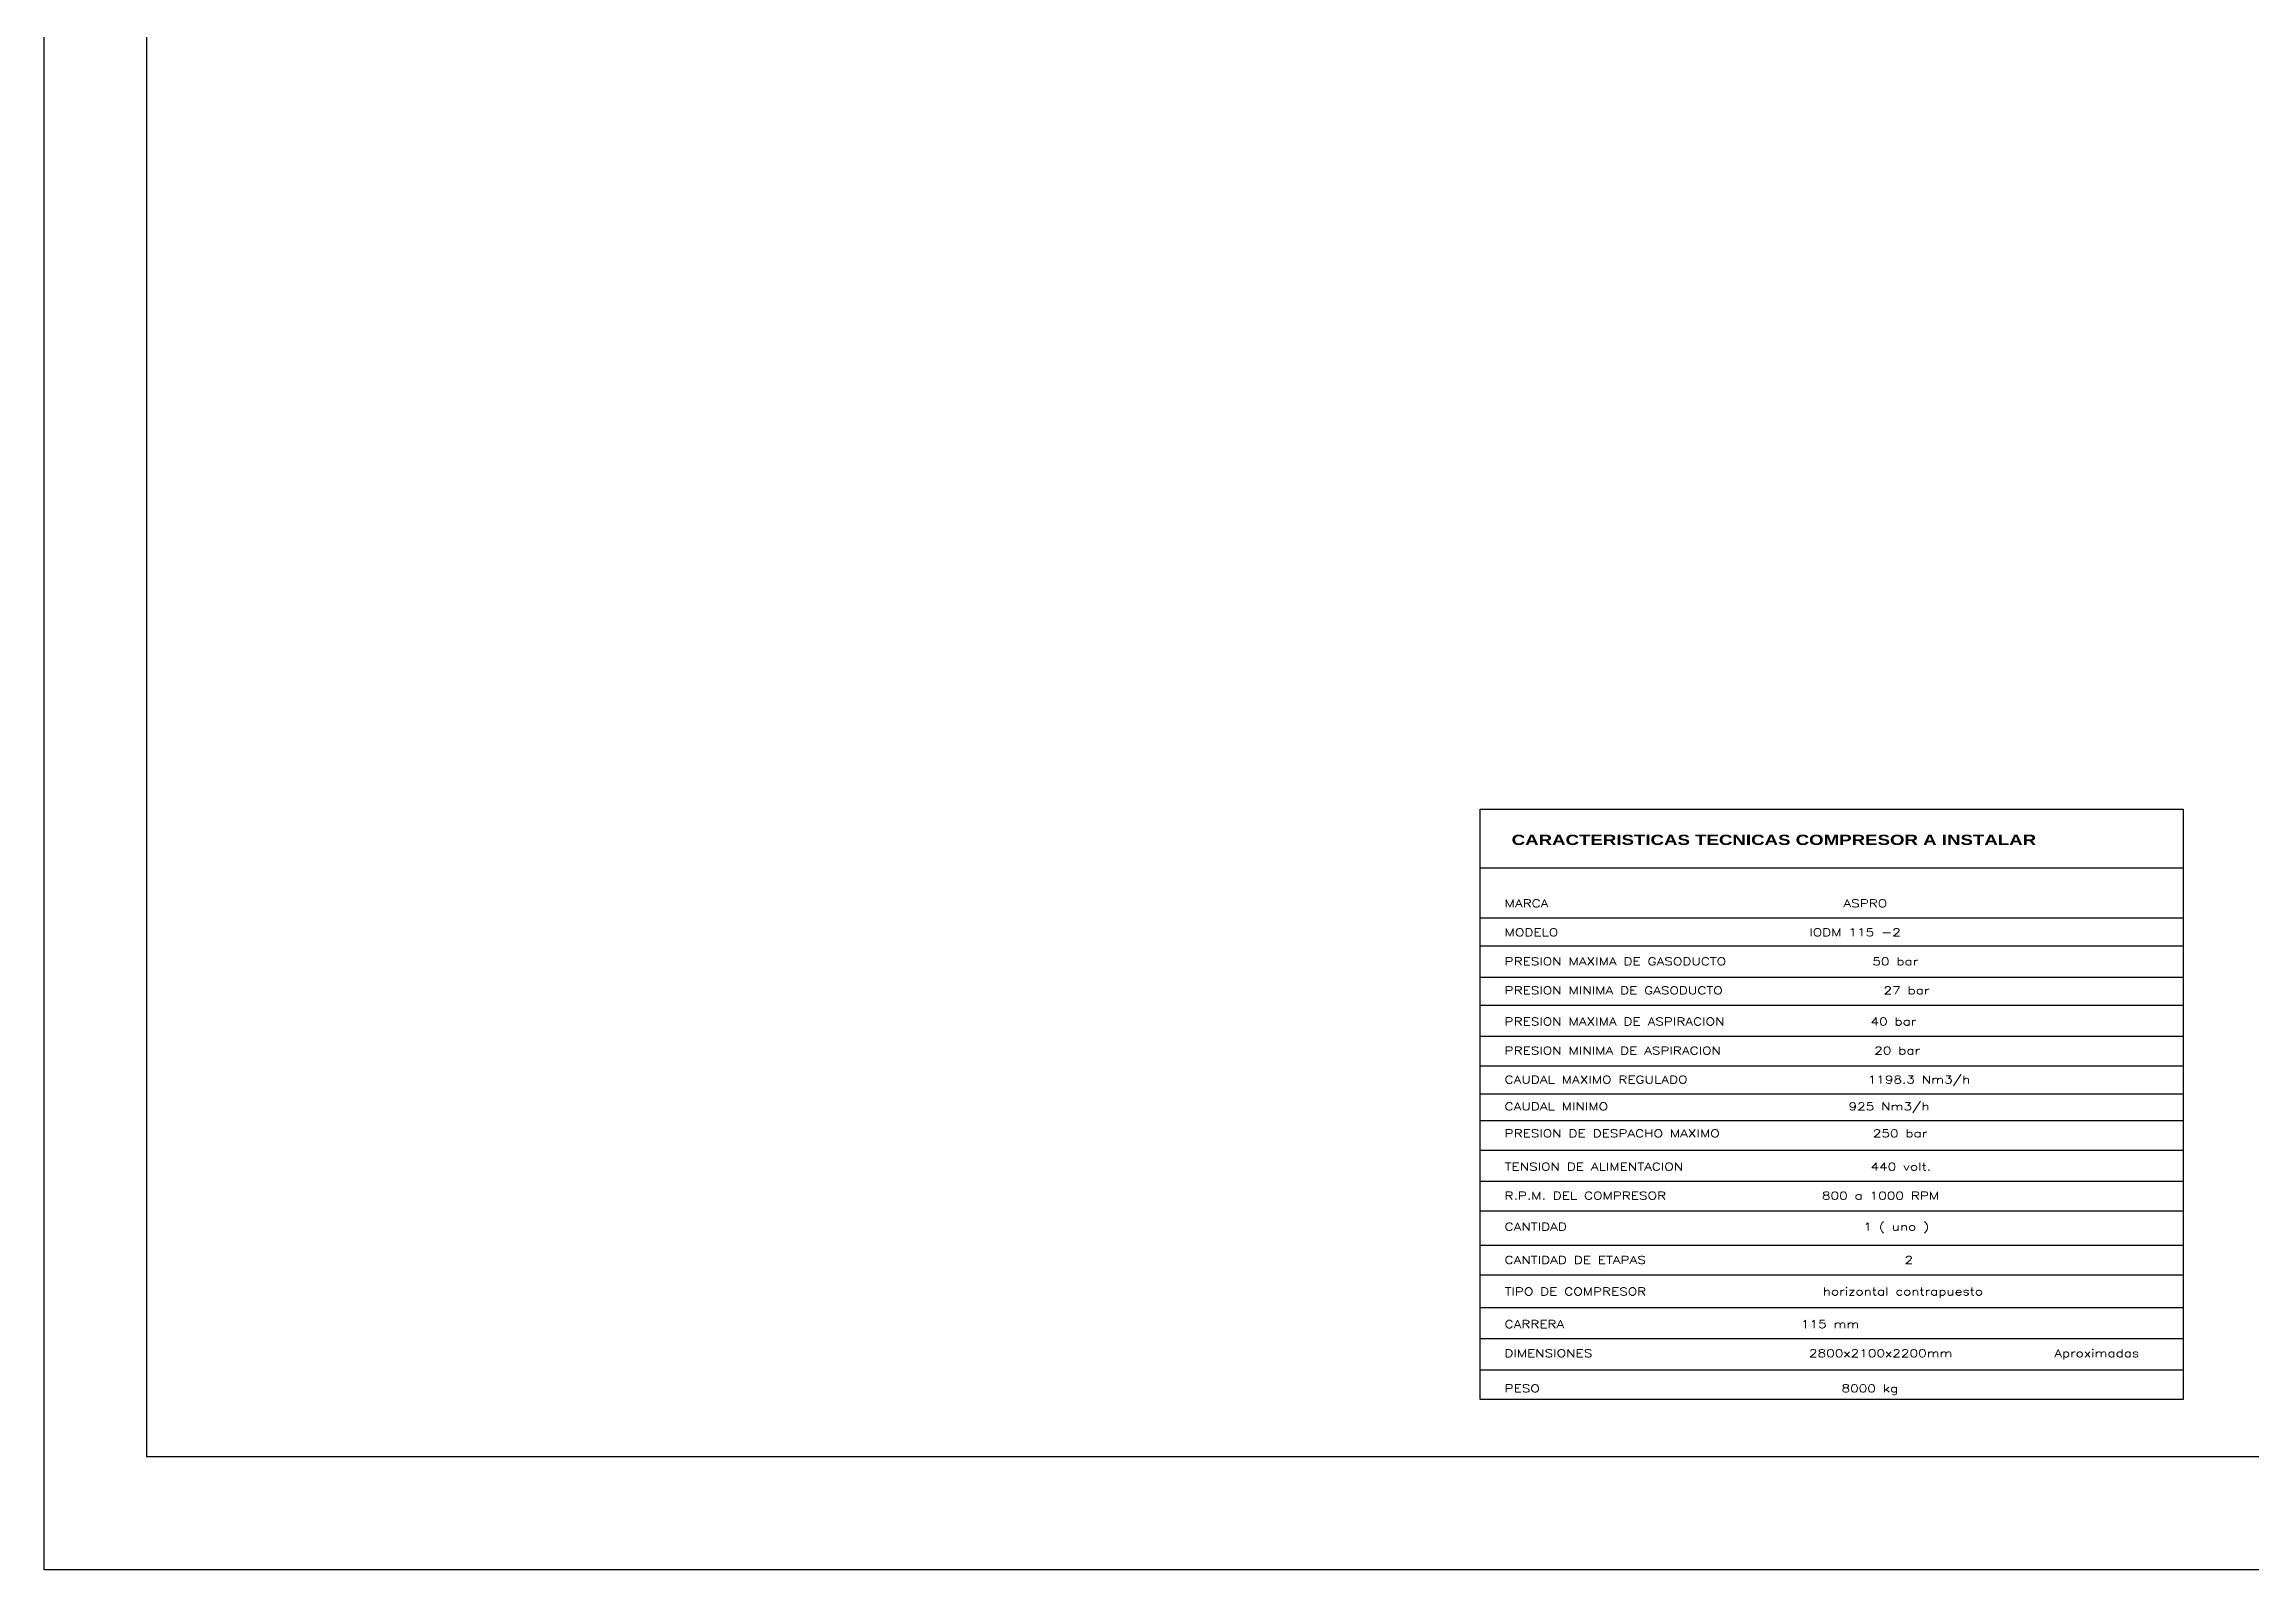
# Model space of a CAD drawing. Extents: x 491.1 to 575.1, y 60.1 to 119.5.
# Drawn here: x 491.14 to 534.12, y 60.09 to 89.79 of the extents above; entities that cross this region are included whole.
import ezdxf

# ---------------------------------------------------------------- set-up
doc = ezdxf.new("R2010")
doc.units = 0
doc.layers.get('0').update_dxf_attribs({"linetype": 'CONTINUOUS'})
doc.layers.add('LINEAS', color=1, linetype='CONTINUOUS')
doc.styles.add('TEXTOS-ANOTACIONES', font='romans.shx', dxfattribs={"width": 1.3, "height": 0.1})
doc.styles.add('TEXTOS-GENERALES', font='ARIALBD.TTF', dxfattribs={"width": 1.3, "height": 0.2})

msp = doc.modelspace()

# ---------------------------------------------------------------- linework, layer by layer
at = {"color": 252}
msp.add_lwpolyline([(575.141, 60.094), (491.141, 60.094), (491.141, 119.494), (575.141, 119.494)], close=True, dxfattribs=at)
at = {"color": 1}
msp.add_lwpolyline([(573.141, 62.294), (493.141, 62.294), (493.141, 117.294), (573.141, 117.294)], close=True, dxfattribs=at)
at = {"layer": 'LINEAS', "color": 2}
msp.add_line((519.092, 73.758), (532.78, 73.758), dxfattribs=at)
at = {"layer": 'LINEAS', "color": 8}
for p, q in [((519.092, 72.787), (532.78, 72.787)), ((519.092, 72.241), (532.78, 72.241)), ((519.092, 71.634), (532.78, 71.634)), ((519.092, 71.088), (532.78, 71.088)), ((519.092, 70.481), (532.78, 70.481)), ((519.092, 69.905), (532.78, 69.905)), ((519.092, 69.358), (532.78, 69.358)), ((519.092, 68.843), (532.78, 68.843)), ((519.092, 68.266), (532.78, 68.266)), ((519.092, 67.659), (532.78, 67.659)), ((519.092, 67.083), (532.78, 67.083)), ((519.092, 66.415), (532.78, 66.415)), ((519.092, 65.839), (532.78, 65.839)), ((519.092, 65.202), (532.78, 65.202)), ((519.092, 64.595), (532.78, 64.595)), ((519.092, 63.988), (532.78, 63.988))]:
    msp.add_line(p, q, dxfattribs=at)
at = {"layer": 'LINEAS', "color": 2}
msp.add_lwpolyline([(519.092, 74.903), (532.78, 74.903), (532.78, 63.411), (519.092, 63.411)], close=True, dxfattribs=at)

# ---------------------------------------------------------------- texts
at = {"layer": 'LINEAS', "color": 2, "style": 'TEXTOS-GENERALES', "width": 1.3}
msp.add_text('CARACTERISTICAS TECNICAS COMPRESOR A INSTALAR', height=0.2, dxfattribs=at).set_placement((519.707, 74.204))
at = {"layer": 'LINEAS', "color": 4, "style": 'TEXTOS-ANOTACIONES', "width": 1.3}
for s, p in [('MARCA                                       ASPRO', (519.57, 72.993)), ('MODELO                                 IODM 115 -2', (519.57, 72.428)), ('PRESION MAXIMA DE GASODUCTO                 50 bar', (519.57, 71.863)), ('PRESION MINIMA DE GASODUCTO                   27 bar', (519.57, 71.298)), ('PRESION MAXIMA DE ASPIRACION                 40 bar', (519.57, 70.693)), ('PRESION MINIMA DE ASPIRACION                  20 bar', (519.57, 70.128)), ('CAUDAL MAXIMO REGULADO                      1198.3 Nm3/h', (519.57, 69.563)), ('CAUDAL MINIMO                               925 Nm3/h', (519.57, 69.039)), ('PRESION DE DESPACHO MAXIMO                  250 bar', (519.57, 68.514)), ('TENSION DE ALIMENTACION                       440 volt.', (519.57, 67.868)), ('R.P.M. DEL COMPRESOR                   800 a 1000 RPM', (519.57, 67.303)), ('CANTIDAD                                       1 ( uno )', (519.57, 66.698)), ('CANTIDAD DE ETAPAS                                 2', (519.57, 66.052)), ('TIPO DE COMPRESOR                      horizontal contrapuesto', (519.57, 65.437)), ('CARRERA                               115 mm', (519.57, 64.801)), ('DIMENSIONES                            2800x2100x2200mm', (519.564, 64.236)), ('Aproximadas', (530.269, 64.236)), ('PESO                                        8000 kg', (519.57, 63.55))]:
    msp.add_text(s, height=0.15, dxfattribs=at).set_placement(p)

doc.saveas('drawing.dxf')
